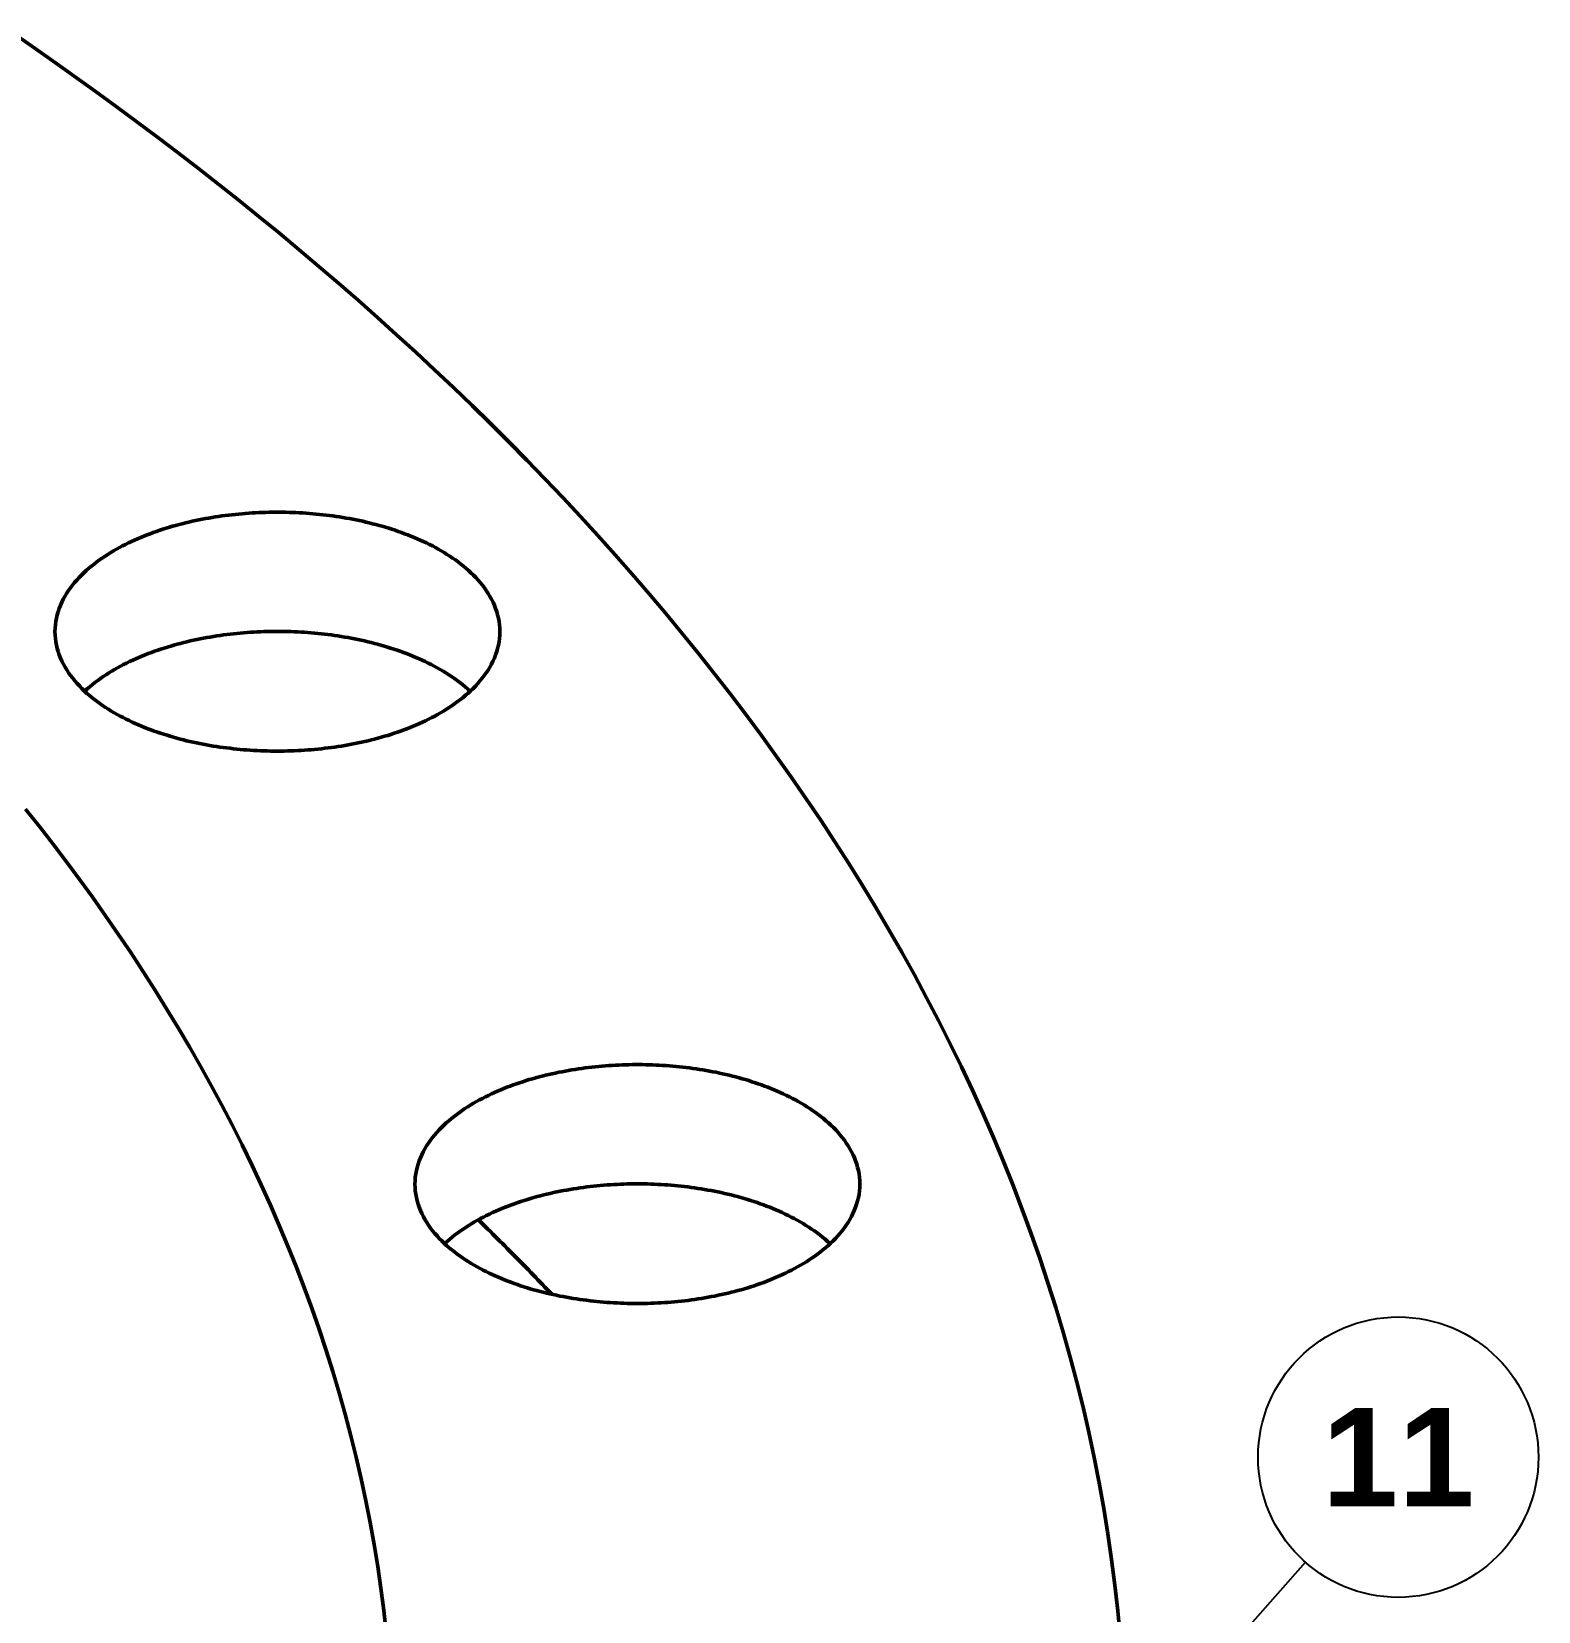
# Model space of a CAD drawing. Header units: millimetres. Extents: x 0 to 841, y 0 to 594.
# Drawn here: x 483.1 to 536.9, y 360.9 to 417.2 of the extents above; entities that cross this region are included whole.
import ezdxf
from ezdxf.enums import TextEntityAlignment as Align

# ---------------------------------------------------------------- set-up
doc = ezdxf.new("R2010")
doc.units = ezdxf.units.MM
for name, color, linetype, lineweight in [('COTA', 7, 'CONTINUOUS', 25), ('FINA', 7, 'CONTINUOUS', 25), ('TXT', 7, 'CONTINUOUS', 25), ('VIS', 7, 'CONTINUOUS', 50)]:
    doc.layers.add(name, color=color, linetype=linetype, lineweight=lineweight)
doc.styles.add('STDB', font='LiberationSans-Bold.ttf')

msp = doc.modelspace()

# ---------------------------------------------------------------- linework, layer by layer
at = {"layer": 'COTA'}
msp.add_line((522.176, 355.356), (528.584, 362.609), dxfattribs=at)
at = {"layer": 'FINA'}
for points in [[(521.979, 359.96), (521.893, 360.877), (521.791, 361.794), (521.673, 362.708), (521.54, 363.62), (521.392, 364.53), (521.229, 365.438), (521.051, 366.342), (520.858, 367.244), (520.651, 368.142), (520.429, 369.037), (520.193, 369.928), (519.942, 370.815), (519.678, 371.698), (519.4, 372.577), (519.108, 373.452), (518.803, 374.322), (518.485, 375.187), (518.155, 376.048), (517.811, 376.903), (517.455, 377.754), (517.087, 378.599), (516.707, 379.439), (516.315, 380.273), (515.912, 381.102), (515.497, 381.925), (515.071, 382.743), (514.635, 383.555), (514.188, 384.361), (513.73, 385.162), (513.263, 385.956), (512.785, 386.745), (512.298, 387.527), (511.801, 388.304), (511.295, 389.074), (510.779, 389.839), (510.255, 390.597), (509.723, 391.35), (509.181, 392.096), (508.632, 392.836), (508.074, 393.57), (507.509, 394.298), (506.935, 395.02), (506.354, 395.736), (505.766, 396.446), (505.171, 397.15), (504.568, 397.848), (503.959, 398.54), (503.343, 399.226), (502.721, 399.906), (502.092, 400.58), (501.457, 401.248), (500.815, 401.91), (500.168, 402.567), (499.515, 403.218), (498.857, 403.863), (498.192, 404.502), (497.523, 405.136), (496.848, 405.764), (496.168, 406.386), (495.482, 407.003), (494.792, 407.614), (494.097, 408.22), (493.398, 408.82), (492.693, 409.415), (491.985, 410.005), (491.271, 410.589), (490.554, 411.168), (489.832, 411.741), (489.106, 412.31), (488.377, 412.873), (487.643, 413.431), (486.905, 413.984), (486.164, 414.532), (485.419, 415.075), (484.67, 415.613), (483.918, 416.146), (483.162, 416.674), (482.403, 417.197)], [(483.982, 395.798), (483.986, 395.918), (483.995, 396.038), (484.011, 396.157), (484.032, 396.275), (484.06, 396.392), (484.093, 396.508), (484.132, 396.621), (484.176, 396.733), (484.225, 396.843), (484.278, 396.951), (484.336, 397.056), (484.398, 397.159), (484.464, 397.259), (484.533, 397.358), (484.606, 397.453), (484.682, 397.547), (484.76, 397.637), (484.842, 397.726), (484.926, 397.812), (485.012, 397.896), (485.1, 397.978), (485.19, 398.057), (485.282, 398.134), (485.376, 398.209), (485.472, 398.282), (485.569, 398.353), (485.667, 398.422), (485.767, 398.489), (485.868, 398.554), (485.97, 398.618), (486.073, 398.679), (486.177, 398.739), (486.283, 398.797), (486.389, 398.854), (486.496, 398.908), (486.604, 398.961), (486.712, 399.013), (486.821, 399.063), (486.931, 399.112), (487.042, 399.159), (487.153, 399.204), (487.265, 399.249), (487.377, 399.291), (487.49, 399.333), (487.603, 399.373), (487.717, 399.412), (487.831, 399.449), (487.946, 399.486), (488.061, 399.521), (488.176, 399.554), (488.292, 399.587), (488.408, 399.618), (488.524, 399.648), (488.641, 399.677), (488.758, 399.705), (488.875, 399.732), (488.992, 399.758), (489.11, 399.782), (489.228, 399.805), (489.346, 399.828), (489.464, 399.849), (489.583, 399.869), (489.701, 399.888), (489.82, 399.906), (489.939, 399.923), (490.058, 399.939), (490.178, 399.954), (490.297, 399.968), (490.416, 399.981), (490.536, 399.993), (490.656, 400.003), (490.776, 400.013), (490.895, 400.022), (491.015, 400.03), (491.135, 400.037), (491.255, 400.043), (491.375, 400.048), (491.496, 400.051), (491.616, 400.054), (491.736, 400.056), (491.856, 400.057), (491.976, 400.057), (492.096, 400.056), (492.217, 400.054), (492.337, 400.051), (492.457, 400.048), (492.577, 400.043), (492.697, 400.037), (492.817, 400.03), (492.937, 400.022), (493.057, 400.013), (493.177, 400.003), (493.296, 399.993), (493.416, 399.981), (493.535, 399.968), (493.655, 399.954), (493.774, 399.939), (493.893, 399.923), (494.012, 399.906), (494.131, 399.888), (494.25, 399.869), (494.368, 399.849), (494.486, 399.828), (494.605, 399.805), (494.722, 399.782), (494.84, 399.758), (494.958, 399.732), (495.075, 399.705), (495.192, 399.677), (495.308, 399.648), (495.425, 399.618), (495.541, 399.587), (495.656, 399.554), (495.772, 399.521), (495.887, 399.486), (496.001, 399.449), (496.115, 399.412), (496.229, 399.373), (496.342, 399.333), (496.455, 399.291), (496.568, 399.249), (496.679, 399.204), (496.79, 399.159), (496.901, 399.112), (497.011, 399.063), (497.12, 399.013), (497.229, 398.961), (497.337, 398.908), (497.444, 398.854), (497.55, 398.797), (497.655, 398.739), (497.759, 398.679), (497.862, 398.618), (497.965, 398.554), (498.066, 398.489), (498.165, 398.422), (498.264, 398.353), (498.361, 398.282), (498.456, 398.209), (498.55, 398.134), (498.642, 398.057), (498.732, 397.978), (498.821, 397.896), (498.907, 397.812), (498.991, 397.726), (499.072, 397.637), (499.15, 397.547), (499.226, 397.453), (499.299, 397.358), (499.368, 397.259), (499.434, 397.159), (499.496, 397.056), (499.554, 396.951), (499.607, 396.843), (499.656, 396.733), (499.7, 396.621), (499.739, 396.508), (499.772, 396.392), (499.8, 396.275), (499.822, 396.157), (499.837, 396.038), (499.847, 395.918), (499.85, 395.798)], [(497.526, 392.786), (497.419, 392.73), (497.311, 392.675), (497.203, 392.622), (497.093, 392.57), (496.983, 392.52), (496.872, 392.472), (496.761, 392.425), (496.649, 392.379), (496.536, 392.335), (496.423, 392.292), (496.31, 392.251), (496.196, 392.211), (496.081, 392.172), (495.966, 392.135), (495.851, 392.099), (495.735, 392.064), (495.619, 392.031), (495.502, 391.998), (495.385, 391.967), (495.268, 391.937), (495.151, 391.908), (495.033, 391.881), (494.915, 391.854), (494.797, 391.829), (494.678, 391.805), (494.56, 391.782), (494.441, 391.76), (494.322, 391.739), (494.202, 391.719), (494.083, 391.7), (493.963, 391.683), (493.844, 391.666), (493.724, 391.65), (493.604, 391.636), (493.484, 391.622), (493.363, 391.61), (493.243, 391.598), (493.123, 391.588), (493.002, 391.578), (492.881, 391.57), (492.761, 391.562), (492.64, 391.556), (492.519, 391.551), (492.398, 391.546), (492.277, 391.543), (492.157, 391.54), (492.036, 391.539), (491.915, 391.538), (491.794, 391.539), (491.673, 391.54), (491.552, 391.543), (491.431, 391.546), (491.31, 391.551), (491.19, 391.556), (491.069, 391.563), (490.948, 391.57), (490.828, 391.579), (490.707, 391.588), (490.587, 391.599), (490.466, 391.61), (490.346, 391.623), (490.226, 391.636), (490.106, 391.651), (489.986, 391.666), (489.866, 391.683), (489.746, 391.701), (489.627, 391.719), (489.508, 391.739), (489.389, 391.76), (489.27, 391.782), (489.151, 391.805), (489.033, 391.83), (488.914, 391.855), (488.796, 391.881), (488.679, 391.909), (488.561, 391.938), (488.444, 391.968), (488.327, 391.999), (488.211, 392.031), (488.095, 392.065), (487.979, 392.1), (487.864, 392.136), (487.749, 392.173), (487.634, 392.212), (487.52, 392.252), (487.406, 392.293), (487.293, 392.336), (487.181, 392.38), (487.069, 392.426), (486.957, 392.473), (486.846, 392.521), (486.736, 392.571), (486.627, 392.623), (486.518, 392.676), (486.411, 392.731), (486.304, 392.787), (486.198, 392.845), (486.093, 392.905), (485.988, 392.967), (485.886, 393.03), (485.784, 393.095), (485.683, 393.162), (485.584, 393.232), (485.486, 393.303), (485.39, 393.376), (485.295, 393.451), (485.202, 393.528), (485.111, 393.608), (485.022, 393.69), (484.935, 393.774), (484.851, 393.86), (484.769, 393.949), (484.689, 394.04), (484.613, 394.134), (484.539, 394.23), (484.469, 394.329), (484.403, 394.43), (484.34, 394.533), (484.282, 394.639), (484.228, 394.747), (484.178, 394.857), (484.134, 394.97), (484.095, 395.084), (484.061, 395.2), (484.033, 395.318), (484.011, 395.437), (483.995, 395.556), (483.986, 395.677), (483.982, 395.798)], [(485.041, 393.672), (485.131, 393.753), (485.222, 393.832), (485.315, 393.908), (485.409, 393.983), (485.506, 394.055), (485.603, 394.126), (485.703, 394.194), (485.803, 394.261), (485.905, 394.325), (486.008, 394.388), (486.111, 394.449), (486.216, 394.509), (486.322, 394.566), (486.429, 394.622), (486.536, 394.676), (486.645, 394.729), (486.754, 394.78), (486.864, 394.83), (486.974, 394.878), (487.085, 394.925), (487.197, 394.97), (487.309, 395.014), (487.422, 395.056), (487.535, 395.097), (487.649, 395.137), (487.763, 395.175), (487.878, 395.212), (487.993, 395.248), (488.109, 395.283), (488.224, 395.316), (488.341, 395.348), (488.457, 395.379), (488.574, 395.409), (488.691, 395.437), (488.808, 395.465), (488.926, 395.491), (489.044, 395.516), (489.162, 395.54), (489.28, 395.563), (489.399, 395.585), (489.517, 395.606), (489.636, 395.626), (489.755, 395.644), (489.874, 395.662), (489.994, 395.678), (490.113, 395.694), (490.233, 395.708), (490.353, 395.722), (490.472, 395.734), (490.592, 395.746), (490.712, 395.756), (490.833, 395.765), (490.953, 395.774), (491.073, 395.781), (491.193, 395.788), (491.314, 395.793), (491.434, 395.797), (491.555, 395.801), (491.675, 395.803), (491.796, 395.805), (491.916, 395.805), (492.037, 395.805), (492.157, 395.803), (492.278, 395.801), (492.398, 395.797), (492.519, 395.793), (492.639, 395.788), (492.759, 395.781), (492.88, 395.774), (493, 395.765), (493.12, 395.756), (493.24, 395.746), (493.36, 395.734), (493.48, 395.722), (493.599, 395.708), (493.719, 395.694), (493.839, 395.678), (493.958, 395.662), (494.077, 395.644), (494.196, 395.626), (494.315, 395.606), (494.434, 395.585), (494.552, 395.563), (494.671, 395.54), (494.789, 395.516), (494.907, 395.491), (495.024, 395.465), (495.142, 395.437), (495.259, 395.409), (495.375, 395.379), (495.492, 395.348), (495.608, 395.316), (495.724, 395.283), (495.839, 395.248), (495.954, 395.212), (496.069, 395.175), (496.183, 395.137), (496.297, 395.097), (496.41, 395.056), (496.523, 395.014), (496.635, 394.97), (496.747, 394.925), (496.858, 394.878), (496.969, 394.83), (497.078, 394.78), (497.187, 394.729), (497.296, 394.676), (497.403, 394.622), (497.51, 394.566), (497.616, 394.509), (497.721, 394.449), (497.825, 394.388), (497.928, 394.325), (498.029, 394.261), (498.13, 394.194), (498.229, 394.126), (498.327, 394.055), (498.423, 393.983), (498.518, 393.908), (498.611, 393.832), (498.702, 393.753), (498.791, 393.672)], [(499.85, 395.798), (499.847, 395.677), (499.837, 395.556), (499.821, 395.436), (499.799, 395.317), (499.771, 395.2), (499.738, 395.084), (499.698, 394.969), (499.654, 394.857), (499.604, 394.746), (499.55, 394.638), (499.492, 394.532), (499.429, 394.429), (499.362, 394.328), (499.292, 394.229), (499.219, 394.133), (499.142, 394.039), (499.063, 393.948), (498.981, 393.859), (498.896, 393.773), (498.809, 393.689), (498.72, 393.607), (498.629, 393.527), (498.536, 393.45), (498.441, 393.375), (498.344, 393.301), (498.247, 393.23), (498.147, 393.161), (498.047, 393.094), (497.945, 393.029), (497.842, 392.965), (497.737, 392.904), (497.632, 392.844), (497.526, 392.786)], [(495.798, 360.104), (495.71, 360.892), (495.609, 361.679), (495.495, 362.463), (495.367, 363.246), (495.227, 364.026), (495.074, 364.804), (494.908, 365.579), (494.73, 366.352), (494.539, 367.121), (494.336, 367.888), (494.12, 368.651), (493.893, 369.41), (493.654, 370.166), (493.403, 370.918), (493.141, 371.666), (492.867, 372.411), (492.583, 373.151), (492.287, 373.886), (491.981, 374.618), (491.665, 375.345), (491.338, 376.067), (491.001, 376.785), (490.654, 377.498), (490.297, 378.206), (489.931, 378.909), (489.556, 379.607), (489.171, 380.301), (488.778, 380.989), (488.376, 381.672), (487.965, 382.35), (487.546, 383.023), (487.119, 383.691), (486.683, 384.354), (486.24, 385.011), (485.79, 385.664), (485.331, 386.311), (484.866, 386.952), (484.393, 387.589), (483.914, 388.22), (483.427, 388.846), (482.934, 389.467)], [(495.798, 360.104), (495.71, 360.892), (495.609, 361.679), (495.495, 362.463), (495.367, 363.246), (495.227, 364.026), (495.074, 364.804), (494.908, 365.579), (494.73, 366.352), (494.539, 367.121), (494.336, 367.888), (494.12, 368.651), (493.893, 369.41), (493.654, 370.166), (493.403, 370.918), (493.141, 371.666), (492.867, 372.411), (492.583, 373.151), (492.287, 373.886), (491.981, 374.618), (491.665, 375.345), (491.338, 376.067), (491.001, 376.785), (490.654, 377.498), (490.297, 378.206), (489.931, 378.909), (489.556, 379.607), (489.171, 380.301), (488.778, 380.989), (488.376, 381.672), (487.965, 382.35), (487.546, 383.023), (487.119, 383.691), (486.683, 384.354), (486.24, 385.011), (485.79, 385.664), (485.331, 386.311), (484.866, 386.952), (484.393, 387.589), (483.914, 388.22), (483.427, 388.846), (482.934, 389.467)], [(496.822, 376.097), (496.826, 376.217), (496.835, 376.337), (496.851, 376.456), (496.872, 376.574), (496.9, 376.691), (496.933, 376.806), (496.972, 376.92), (497.016, 377.032), (497.065, 377.142), (497.118, 377.249), (497.176, 377.355), (497.238, 377.458), (497.304, 377.558), (497.373, 377.657), (497.446, 377.752), (497.522, 377.846), (497.6, 377.936), (497.682, 378.025), (497.766, 378.111), (497.852, 378.195), (497.94, 378.277), (498.03, 378.356), (498.122, 378.433), (498.216, 378.508), (498.312, 378.581), (498.409, 378.652), (498.507, 378.721), (498.607, 378.788), (498.708, 378.853), (498.81, 378.917), (498.913, 378.978), (499.017, 379.038), (499.123, 379.096), (499.229, 379.152), (499.336, 379.207), (499.443, 379.26), (499.552, 379.312), (499.661, 379.362), (499.771, 379.411), (499.882, 379.458), (499.993, 379.503), (500.105, 379.548), (500.217, 379.59), (500.33, 379.632), (500.443, 379.672), (500.557, 379.711), (500.671, 379.748), (500.786, 379.785), (500.901, 379.82), (501.016, 379.853), (501.132, 379.886), (501.248, 379.917), (501.364, 379.947), (501.481, 379.976), (501.598, 380.004), (501.715, 380.031), (501.832, 380.057), (501.95, 380.081), (502.068, 380.104), (502.186, 380.127), (502.304, 380.148), (502.423, 380.168), (502.541, 380.187), (502.66, 380.205), (502.779, 380.222), (502.898, 380.238), (503.018, 380.253), (503.137, 380.267), (503.256, 380.28), (503.376, 380.291), (503.496, 380.302), (503.615, 380.312), (503.735, 380.321), (503.855, 380.329), (503.975, 380.336), (504.095, 380.342), (504.215, 380.346), (504.336, 380.35), (504.456, 380.353), (504.576, 380.355), (504.696, 380.356), (504.816, 380.356), (504.936, 380.355), (505.057, 380.353), (505.177, 380.35), (505.297, 380.346), (505.417, 380.342), (505.537, 380.336), (505.657, 380.329), (505.777, 380.321), (505.897, 380.312), (506.017, 380.302), (506.136, 380.291), (506.256, 380.28), (506.375, 380.267), (506.495, 380.253), (506.614, 380.238), (506.733, 380.222), (506.852, 380.205), (506.971, 380.187), (507.09, 380.168), (507.208, 380.148), (507.326, 380.127), (507.444, 380.104), (507.562, 380.081), (507.68, 380.057), (507.797, 380.031), (507.915, 380.004), (508.032, 379.976), (508.148, 379.947), (508.265, 379.917), (508.381, 379.886), (508.496, 379.853), (508.612, 379.82), (508.727, 379.785), (508.841, 379.748), (508.955, 379.711), (509.069, 379.672), (509.182, 379.632), (509.295, 379.59), (509.407, 379.548), (509.519, 379.503), (509.63, 379.458), (509.741, 379.411), (509.851, 379.362), (509.96, 379.312), (510.069, 379.26), (510.177, 379.207), (510.284, 379.152), (510.39, 379.096), (510.495, 379.038), (510.599, 378.978), (510.702, 378.917), (510.805, 378.853), (510.906, 378.788), (511.005, 378.721), (511.104, 378.652), (511.201, 378.581), (511.296, 378.508), (511.39, 378.433), (511.482, 378.356), (511.572, 378.277), (511.661, 378.195), (511.747, 378.111), (511.831, 378.025), (511.912, 377.936), (511.99, 377.846), (512.066, 377.752), (512.139, 377.657), (512.208, 377.558), (512.274, 377.458), (512.336, 377.355), (512.394, 377.249), (512.447, 377.142), (512.496, 377.032), (512.54, 376.92), (512.579, 376.806), (512.612, 376.691), (512.64, 376.574), (512.662, 376.456), (512.677, 376.337), (512.687, 376.217), (512.69, 376.097)], [(510.366, 373.085), (510.259, 373.028), (510.151, 372.974), (510.043, 372.921), (509.933, 372.869), (509.823, 372.819), (509.712, 372.771), (509.601, 372.724), (509.489, 372.678), (509.376, 372.634), (509.263, 372.591), (509.15, 372.55), (509.036, 372.51), (508.921, 372.471), (508.806, 372.434), (508.691, 372.398), (508.575, 372.363), (508.459, 372.33), (508.342, 372.297), (508.225, 372.266), (508.108, 372.236), (507.991, 372.207), (507.873, 372.18), (507.755, 372.153), (507.637, 372.128), (507.518, 372.104), (507.4, 372.081), (507.281, 372.059), (507.162, 372.038), (507.042, 372.018), (506.923, 371.999), (506.803, 371.981), (506.684, 371.965), (506.564, 371.949), (506.444, 371.935), (506.324, 371.921), (506.203, 371.909), (506.083, 371.897), (505.962, 371.887), (505.842, 371.877), (505.721, 371.869), (505.601, 371.861), (505.48, 371.855), (505.359, 371.85), (505.238, 371.845), (505.117, 371.842), (504.997, 371.839), (504.876, 371.838), (504.755, 371.837), (504.634, 371.838), (504.513, 371.839), (504.392, 371.842), (504.271, 371.845), (504.15, 371.85), (504.03, 371.855), (503.909, 371.862), (503.788, 371.869), (503.667, 371.877), (503.547, 371.887), (503.426, 371.897), (503.306, 371.909), (503.186, 371.921), (503.066, 371.935), (502.946, 371.95), (502.826, 371.965), (502.706, 371.982), (502.586, 372), (502.467, 372.018), (502.348, 372.038), (502.229, 372.059), (502.11, 372.081), (501.991, 372.104), (501.873, 372.129), (501.754, 372.154), (501.636, 372.18), (501.519, 372.208), (501.401, 372.237), (501.284, 372.267), (501.167, 372.298), (501.051, 372.33), (500.935, 372.364), (500.819, 372.399), (500.703, 372.435), (500.588, 372.472), (500.474, 372.511), (500.36, 372.551), (500.246, 372.592), (500.133, 372.635), (500.021, 372.679), (499.909, 372.725), (499.797, 372.772), (499.686, 372.82), (499.576, 372.87), (499.467, 372.922), (499.358, 372.975), (499.251, 373.03), (499.144, 373.086), (499.038, 373.144), (498.932, 373.204), (498.828, 373.266), (498.725, 373.329), (498.624, 373.394), (498.523, 373.461), (498.424, 373.531), (498.326, 373.602), (498.23, 373.675), (498.135, 373.75), (498.042, 373.827), (497.951, 373.907), (497.862, 373.989), (497.775, 374.073), (497.691, 374.159), (497.609, 374.248), (497.529, 374.339), (497.453, 374.433), (497.379, 374.529), (497.309, 374.627), (497.243, 374.728), (497.18, 374.832), (497.122, 374.938), (497.068, 375.046), (497.018, 375.156), (496.974, 375.269), (496.935, 375.383), (496.901, 375.499), (496.873, 375.617), (496.851, 375.736), (496.835, 375.855), (496.826, 375.976), (496.822, 376.097)], [(497.881, 373.971), (497.971, 374.052), (498.062, 374.131), (498.155, 374.207), (498.249, 374.282), (498.346, 374.354), (498.443, 374.425), (498.543, 374.493), (498.643, 374.56), (498.745, 374.624), (498.847, 374.687), (498.951, 374.748), (499.056, 374.808), (499.162, 374.865), (499.269, 374.921), (499.376, 374.975), (499.485, 375.028), (499.594, 375.079), (499.704, 375.129), (499.814, 375.177), (499.925, 375.224), (500.037, 375.269), (500.149, 375.313), (500.262, 375.355), (500.375, 375.396), (500.489, 375.436), (500.603, 375.474), (500.718, 375.511), (500.833, 375.547), (500.949, 375.582), (501.064, 375.615), (501.18, 375.647), (501.297, 375.678), (501.414, 375.708), (501.531, 375.736), (501.648, 375.764), (501.766, 375.79), (501.884, 375.815), (502.002, 375.839), (502.12, 375.862), (502.238, 375.884), (502.357, 375.905), (502.476, 375.924), (502.595, 375.943), (502.714, 375.961), (502.834, 375.977), (502.953, 375.993), (503.073, 376.007), (503.193, 376.021), (503.312, 376.033), (503.432, 376.044), (503.552, 376.055), (503.673, 376.064), (503.793, 376.073), (503.913, 376.08), (504.033, 376.086), (504.154, 376.092), (504.274, 376.096), (504.395, 376.1), (504.515, 376.102), (504.636, 376.104), (504.756, 376.104), (504.877, 376.104), (504.997, 376.102), (505.118, 376.1), (505.238, 376.096), (505.358, 376.092), (505.479, 376.086), (505.599, 376.08), (505.719, 376.073), (505.84, 376.064), (505.96, 376.055), (506.08, 376.044), (506.2, 376.033), (506.32, 376.021), (506.439, 376.007), (506.559, 375.993), (506.679, 375.977), (506.798, 375.961), (506.917, 375.943), (507.036, 375.924), (507.155, 375.905), (507.274, 375.884), (507.392, 375.862), (507.511, 375.839), (507.629, 375.815), (507.747, 375.79), (507.864, 375.764), (507.981, 375.736), (508.099, 375.708), (508.215, 375.678), (508.332, 375.647), (508.448, 375.615), (508.564, 375.582), (508.679, 375.547), (508.794, 375.511), (508.909, 375.474), (509.023, 375.436), (509.137, 375.396), (509.25, 375.355), (509.363, 375.313), (509.475, 375.269), (509.587, 375.224), (509.698, 375.177), (509.808, 375.129), (509.918, 375.079), (510.027, 375.028), (510.136, 374.975), (510.243, 374.921), (510.35, 374.865), (510.456, 374.808), (510.561, 374.748), (510.665, 374.687), (510.768, 374.624), (510.869, 374.56), (510.97, 374.493), (511.069, 374.425), (511.167, 374.354), (511.263, 374.282), (511.358, 374.207), (511.451, 374.131), (511.542, 374.052), (511.631, 373.971)], [(512.69, 376.097), (512.687, 375.976), (512.677, 375.855), (512.661, 375.735), (512.639, 375.616), (512.611, 375.499), (512.577, 375.382), (512.538, 375.268), (512.494, 375.156), (512.444, 375.045), (512.39, 374.937), (512.331, 374.831), (512.269, 374.728), (512.202, 374.627), (512.132, 374.528), (512.059, 374.432), (511.982, 374.338), (511.903, 374.247), (511.82, 374.158), (511.736, 374.072), (511.649, 373.987), (511.56, 373.906), (511.469, 373.826), (511.376, 373.749), (511.281, 373.673), (511.184, 373.6), (511.087, 373.529), (510.987, 373.46), (510.887, 373.393), (510.785, 373.328), (510.682, 373.264), (510.577, 373.203), (510.472, 373.143), (510.366, 373.085)], [(501.709, 372.164), (501.625, 372.251), (501.542, 372.338), (501.459, 372.425), (501.375, 372.512), (501.292, 372.599), (501.208, 372.686), (501.124, 372.773), (501.04, 372.859), (500.956, 372.946), (500.872, 373.032), (500.788, 373.118), (500.704, 373.204), (500.619, 373.29), (500.535, 373.376), (500.45, 373.462), (500.365, 373.548), (500.28, 373.633), (500.196, 373.719), (500.111, 373.804), (500.025, 373.89), (499.94, 373.975), (499.855, 374.06), (499.769, 374.145), (499.684, 374.23), (499.598, 374.315), (499.513, 374.4), (499.427, 374.484), (499.341, 374.569), (499.255, 374.653), (499.169, 374.738), (499.083, 374.822)]]:
    msp.add_lwpolyline(points, dxfattribs=at)
msp.add_circle((531.895, 366.356), 5, dxfattribs=at)
at = {"layer": 'VIS'}
for points in [[(521.979, 359.96), (521.893, 360.877), (521.791, 361.794), (521.673, 362.708), (521.54, 363.62), (521.392, 364.53), (521.229, 365.438), (521.051, 366.342), (520.858, 367.244), (520.651, 368.142), (520.429, 369.037), (520.193, 369.928), (519.942, 370.815), (519.678, 371.698), (519.4, 372.577), (519.108, 373.452), (518.803, 374.322), (518.485, 375.187), (518.155, 376.048), (517.811, 376.903), (517.455, 377.754), (517.087, 378.599), (516.707, 379.439), (516.315, 380.273), (515.912, 381.102), (515.497, 381.925), (515.071, 382.743), (514.635, 383.555), (514.188, 384.361), (513.73, 385.162), (513.263, 385.956), (512.785, 386.745), (512.298, 387.527), (511.801, 388.304), (511.295, 389.074), (510.779, 389.839), (510.255, 390.597), (509.723, 391.35), (509.181, 392.096), (508.632, 392.836), (508.074, 393.57), (507.509, 394.298), (506.935, 395.02), (506.354, 395.736), (505.766, 396.446), (505.171, 397.15), (504.568, 397.848), (503.959, 398.54), (503.343, 399.226), (502.721, 399.906), (502.092, 400.58), (501.457, 401.248), (500.815, 401.91), (500.168, 402.567), (499.515, 403.218), (498.857, 403.863), (498.192, 404.502), (497.523, 405.136), (496.848, 405.764), (496.168, 406.386), (495.482, 407.003), (494.792, 407.614), (494.097, 408.22), (493.398, 408.82), (492.693, 409.415), (491.985, 410.005), (491.271, 410.589), (490.554, 411.168), (489.832, 411.741), (489.106, 412.31), (488.377, 412.873), (487.643, 413.431), (486.905, 413.984), (486.164, 414.532), (485.419, 415.075), (484.67, 415.613), (483.918, 416.146), (483.162, 416.674), (482.403, 417.197)], [(483.982, 395.798), (483.986, 395.918), (483.995, 396.038), (484.011, 396.157), (484.032, 396.275), (484.06, 396.392), (484.093, 396.508), (484.132, 396.621), (484.176, 396.733), (484.225, 396.843), (484.278, 396.951), (484.336, 397.056), (484.398, 397.159), (484.464, 397.259), (484.533, 397.358), (484.606, 397.453), (484.682, 397.547), (484.76, 397.637), (484.842, 397.726), (484.926, 397.812), (485.012, 397.896), (485.1, 397.978), (485.19, 398.057), (485.282, 398.134), (485.376, 398.209), (485.472, 398.282), (485.569, 398.353), (485.667, 398.422), (485.767, 398.489), (485.868, 398.554), (485.97, 398.618), (486.073, 398.679), (486.177, 398.739), (486.283, 398.797), (486.389, 398.854), (486.496, 398.908), (486.604, 398.961), (486.712, 399.013), (486.821, 399.063), (486.931, 399.112), (487.042, 399.159), (487.153, 399.204), (487.265, 399.249), (487.377, 399.291), (487.49, 399.333), (487.603, 399.373), (487.717, 399.412), (487.831, 399.449), (487.946, 399.486), (488.061, 399.521), (488.176, 399.554), (488.292, 399.587), (488.408, 399.618), (488.524, 399.648), (488.641, 399.677), (488.758, 399.705), (488.875, 399.732), (488.992, 399.758), (489.11, 399.782), (489.228, 399.805), (489.346, 399.828), (489.464, 399.849), (489.583, 399.869), (489.701, 399.888), (489.82, 399.906), (489.939, 399.923), (490.058, 399.939), (490.178, 399.954), (490.297, 399.968), (490.416, 399.981), (490.536, 399.993), (490.656, 400.003), (490.776, 400.013), (490.895, 400.022), (491.015, 400.03), (491.135, 400.037), (491.255, 400.043), (491.375, 400.048), (491.496, 400.051), (491.616, 400.054), (491.736, 400.056), (491.856, 400.057), (491.976, 400.057), (492.096, 400.056), (492.217, 400.054), (492.337, 400.051), (492.457, 400.048), (492.577, 400.043), (492.697, 400.037), (492.817, 400.03), (492.937, 400.022), (493.057, 400.013), (493.177, 400.003), (493.296, 399.993), (493.416, 399.981), (493.535, 399.968), (493.655, 399.954), (493.774, 399.939), (493.893, 399.923), (494.012, 399.906), (494.131, 399.888), (494.25, 399.869), (494.368, 399.849), (494.486, 399.828), (494.605, 399.805), (494.722, 399.782), (494.84, 399.758), (494.958, 399.732), (495.075, 399.705), (495.192, 399.677), (495.308, 399.648), (495.425, 399.618), (495.541, 399.587), (495.656, 399.554), (495.772, 399.521), (495.887, 399.486), (496.001, 399.449), (496.115, 399.412), (496.229, 399.373), (496.342, 399.333), (496.455, 399.291), (496.568, 399.249), (496.679, 399.204), (496.79, 399.159), (496.901, 399.112), (497.011, 399.063), (497.12, 399.013), (497.229, 398.961), (497.337, 398.908), (497.444, 398.854), (497.55, 398.797), (497.655, 398.739), (497.759, 398.679), (497.862, 398.618), (497.965, 398.554), (498.066, 398.489), (498.165, 398.422), (498.264, 398.353), (498.361, 398.282), (498.456, 398.209), (498.55, 398.134), (498.642, 398.057), (498.732, 397.978), (498.821, 397.896), (498.907, 397.812), (498.991, 397.726), (499.072, 397.637), (499.15, 397.547), (499.226, 397.453), (499.299, 397.358), (499.368, 397.259), (499.434, 397.159), (499.496, 397.056), (499.554, 396.951), (499.607, 396.843), (499.656, 396.733), (499.7, 396.621), (499.739, 396.508), (499.772, 396.392), (499.8, 396.275), (499.822, 396.157), (499.837, 396.038), (499.847, 395.918), (499.85, 395.798)], [(497.526, 392.786), (497.419, 392.73), (497.311, 392.675), (497.203, 392.622), (497.093, 392.57), (496.983, 392.52), (496.872, 392.472), (496.761, 392.425), (496.649, 392.379), (496.536, 392.335), (496.423, 392.292), (496.31, 392.251), (496.196, 392.211), (496.081, 392.172), (495.966, 392.135), (495.851, 392.099), (495.735, 392.064), (495.619, 392.031), (495.502, 391.998), (495.385, 391.967), (495.268, 391.937), (495.151, 391.908), (495.033, 391.881), (494.915, 391.854), (494.797, 391.829), (494.678, 391.805), (494.56, 391.782), (494.441, 391.76), (494.322, 391.739), (494.202, 391.719), (494.083, 391.7), (493.963, 391.683), (493.844, 391.666), (493.724, 391.65), (493.604, 391.636), (493.484, 391.622), (493.363, 391.61), (493.243, 391.598), (493.123, 391.588), (493.002, 391.578), (492.881, 391.57), (492.761, 391.562), (492.64, 391.556), (492.519, 391.551), (492.398, 391.546), (492.277, 391.543), (492.157, 391.54), (492.036, 391.539), (491.915, 391.538), (491.794, 391.539), (491.673, 391.54), (491.552, 391.543), (491.431, 391.546), (491.31, 391.551), (491.19, 391.556), (491.069, 391.563), (490.948, 391.57), (490.828, 391.579), (490.707, 391.588), (490.587, 391.599), (490.466, 391.61), (490.346, 391.623), (490.226, 391.636), (490.106, 391.651), (489.986, 391.666), (489.866, 391.683), (489.746, 391.701), (489.627, 391.719), (489.508, 391.739), (489.389, 391.76), (489.27, 391.782), (489.151, 391.805), (489.033, 391.83), (488.914, 391.855), (488.796, 391.881), (488.679, 391.909), (488.561, 391.938), (488.444, 391.968), (488.327, 391.999), (488.211, 392.031), (488.095, 392.065), (487.979, 392.1), (487.864, 392.136), (487.749, 392.173), (487.634, 392.212), (487.52, 392.252), (487.406, 392.293), (487.293, 392.336), (487.181, 392.38), (487.069, 392.426), (486.957, 392.473), (486.846, 392.521), (486.736, 392.571), (486.627, 392.623), (486.518, 392.676), (486.411, 392.731), (486.304, 392.787), (486.198, 392.845), (486.093, 392.905), (485.988, 392.967), (485.886, 393.03), (485.784, 393.095), (485.683, 393.162), (485.584, 393.232), (485.486, 393.303), (485.39, 393.376), (485.295, 393.451), (485.202, 393.528), (485.111, 393.608), (485.022, 393.69), (484.935, 393.774), (484.851, 393.86), (484.769, 393.949), (484.689, 394.04), (484.613, 394.134), (484.539, 394.23), (484.469, 394.329), (484.403, 394.43), (484.34, 394.533), (484.282, 394.639), (484.228, 394.747), (484.178, 394.857), (484.134, 394.97), (484.095, 395.084), (484.061, 395.2), (484.033, 395.318), (484.011, 395.437), (483.995, 395.556), (483.986, 395.677), (483.982, 395.798)], [(485.041, 393.672), (485.131, 393.753), (485.222, 393.832), (485.315, 393.908), (485.409, 393.983), (485.506, 394.055), (485.603, 394.126), (485.703, 394.194), (485.803, 394.261), (485.905, 394.325), (486.008, 394.388), (486.111, 394.449), (486.216, 394.509), (486.322, 394.566), (486.429, 394.622), (486.536, 394.676), (486.645, 394.729), (486.754, 394.78), (486.864, 394.83), (486.974, 394.878), (487.085, 394.925), (487.197, 394.97), (487.309, 395.014), (487.422, 395.056), (487.535, 395.097), (487.649, 395.137), (487.763, 395.175), (487.878, 395.212), (487.993, 395.248), (488.109, 395.283), (488.224, 395.316), (488.341, 395.348), (488.457, 395.379), (488.574, 395.409), (488.691, 395.437), (488.808, 395.465), (488.926, 395.491), (489.044, 395.516), (489.162, 395.54), (489.28, 395.563), (489.399, 395.585), (489.517, 395.606), (489.636, 395.626), (489.755, 395.644), (489.874, 395.662), (489.994, 395.678), (490.113, 395.694), (490.233, 395.708), (490.353, 395.722), (490.472, 395.734), (490.592, 395.746), (490.712, 395.756), (490.833, 395.765), (490.953, 395.774), (491.073, 395.781), (491.193, 395.788), (491.314, 395.793), (491.434, 395.797), (491.555, 395.801), (491.675, 395.803), (491.796, 395.805), (491.916, 395.805), (492.037, 395.805), (492.157, 395.803), (492.278, 395.801), (492.398, 395.797), (492.519, 395.793), (492.639, 395.788), (492.759, 395.781), (492.88, 395.774), (493, 395.765), (493.12, 395.756), (493.24, 395.746), (493.36, 395.734), (493.48, 395.722), (493.599, 395.708), (493.719, 395.694), (493.839, 395.678), (493.958, 395.662), (494.077, 395.644), (494.196, 395.626), (494.315, 395.606), (494.434, 395.585), (494.552, 395.563), (494.671, 395.54), (494.789, 395.516), (494.907, 395.491), (495.024, 395.465), (495.142, 395.437), (495.259, 395.409), (495.375, 395.379), (495.492, 395.348), (495.608, 395.316), (495.724, 395.283), (495.839, 395.248), (495.954, 395.212), (496.069, 395.175), (496.183, 395.137), (496.297, 395.097), (496.41, 395.056), (496.523, 395.014), (496.635, 394.97), (496.747, 394.925), (496.858, 394.878), (496.969, 394.83), (497.078, 394.78), (497.187, 394.729), (497.296, 394.676), (497.403, 394.622), (497.51, 394.566), (497.616, 394.509), (497.721, 394.449), (497.825, 394.388), (497.928, 394.325), (498.029, 394.261), (498.13, 394.194), (498.229, 394.126), (498.327, 394.055), (498.423, 393.983), (498.518, 393.908), (498.611, 393.832), (498.702, 393.753), (498.791, 393.672)], [(499.85, 395.798), (499.847, 395.677), (499.837, 395.556), (499.821, 395.436), (499.799, 395.317), (499.771, 395.2), (499.738, 395.084), (499.698, 394.969), (499.654, 394.857), (499.604, 394.746), (499.55, 394.638), (499.492, 394.532), (499.429, 394.429), (499.362, 394.328), (499.292, 394.229), (499.219, 394.133), (499.142, 394.039), (499.063, 393.948), (498.981, 393.859), (498.896, 393.773), (498.809, 393.689), (498.72, 393.607), (498.629, 393.527), (498.536, 393.45), (498.441, 393.375), (498.344, 393.301), (498.247, 393.23), (498.147, 393.161), (498.047, 393.094), (497.945, 393.029), (497.842, 392.965), (497.737, 392.904), (497.632, 392.844), (497.526, 392.786)], [(495.798, 360.104), (495.71, 360.892), (495.609, 361.679), (495.495, 362.463), (495.367, 363.246), (495.227, 364.026), (495.074, 364.804), (494.908, 365.579), (494.73, 366.352), (494.539, 367.121), (494.336, 367.888), (494.12, 368.651), (493.893, 369.41), (493.654, 370.166), (493.403, 370.918), (493.141, 371.666), (492.867, 372.411), (492.583, 373.151), (492.287, 373.886), (491.981, 374.618), (491.665, 375.345), (491.338, 376.067), (491.001, 376.785), (490.654, 377.498), (490.297, 378.206), (489.931, 378.909), (489.556, 379.607), (489.171, 380.301), (488.778, 380.989), (488.376, 381.672), (487.965, 382.35), (487.546, 383.023), (487.119, 383.691), (486.683, 384.354), (486.24, 385.011), (485.79, 385.664), (485.331, 386.311), (484.866, 386.952), (484.393, 387.589), (483.914, 388.22), (483.427, 388.846), (482.934, 389.467)], [(495.798, 360.104), (495.71, 360.892), (495.609, 361.679), (495.495, 362.463), (495.367, 363.246), (495.227, 364.026), (495.074, 364.804), (494.908, 365.579), (494.73, 366.352), (494.539, 367.121), (494.336, 367.888), (494.12, 368.651), (493.893, 369.41), (493.654, 370.166), (493.403, 370.918), (493.141, 371.666), (492.867, 372.411), (492.583, 373.151), (492.287, 373.886), (491.981, 374.618), (491.665, 375.345), (491.338, 376.067), (491.001, 376.785), (490.654, 377.498), (490.297, 378.206), (489.931, 378.909), (489.556, 379.607), (489.171, 380.301), (488.778, 380.989), (488.376, 381.672), (487.965, 382.35), (487.546, 383.023), (487.119, 383.691), (486.683, 384.354), (486.24, 385.011), (485.79, 385.664), (485.331, 386.311), (484.866, 386.952), (484.393, 387.589), (483.914, 388.22), (483.427, 388.846), (482.934, 389.467)], [(496.822, 376.097), (496.826, 376.217), (496.835, 376.337), (496.851, 376.456), (496.872, 376.574), (496.9, 376.691), (496.933, 376.806), (496.972, 376.92), (497.016, 377.032), (497.065, 377.142), (497.118, 377.249), (497.176, 377.355), (497.238, 377.458), (497.304, 377.558), (497.373, 377.657), (497.446, 377.752), (497.522, 377.846), (497.6, 377.936), (497.682, 378.025), (497.766, 378.111), (497.852, 378.195), (497.94, 378.277), (498.03, 378.356), (498.122, 378.433), (498.216, 378.508), (498.312, 378.581), (498.409, 378.652), (498.507, 378.721), (498.607, 378.788), (498.708, 378.853), (498.81, 378.917), (498.913, 378.978), (499.017, 379.038), (499.123, 379.096), (499.229, 379.152), (499.336, 379.207), (499.443, 379.26), (499.552, 379.312), (499.661, 379.362), (499.771, 379.411), (499.882, 379.458), (499.993, 379.503), (500.105, 379.548), (500.217, 379.59), (500.33, 379.632), (500.443, 379.672), (500.557, 379.711), (500.671, 379.748), (500.786, 379.785), (500.901, 379.82), (501.016, 379.853), (501.132, 379.886), (501.248, 379.917), (501.364, 379.947), (501.481, 379.976), (501.598, 380.004), (501.715, 380.031), (501.832, 380.057), (501.95, 380.081), (502.068, 380.104), (502.186, 380.127), (502.304, 380.148), (502.423, 380.168), (502.541, 380.187), (502.66, 380.205), (502.779, 380.222), (502.898, 380.238), (503.018, 380.253), (503.137, 380.267), (503.256, 380.28), (503.376, 380.291), (503.496, 380.302), (503.615, 380.312), (503.735, 380.321), (503.855, 380.329), (503.975, 380.336), (504.095, 380.342), (504.215, 380.346), (504.336, 380.35), (504.456, 380.353), (504.576, 380.355), (504.696, 380.356), (504.816, 380.356), (504.936, 380.355), (505.057, 380.353), (505.177, 380.35), (505.297, 380.346), (505.417, 380.342), (505.537, 380.336), (505.657, 380.329), (505.777, 380.321), (505.897, 380.312), (506.017, 380.302), (506.136, 380.291), (506.256, 380.28), (506.375, 380.267), (506.495, 380.253), (506.614, 380.238), (506.733, 380.222), (506.852, 380.205), (506.971, 380.187), (507.09, 380.168), (507.208, 380.148), (507.326, 380.127), (507.444, 380.104), (507.562, 380.081), (507.68, 380.057), (507.797, 380.031), (507.915, 380.004), (508.032, 379.976), (508.148, 379.947), (508.265, 379.917), (508.381, 379.886), (508.496, 379.853), (508.612, 379.82), (508.727, 379.785), (508.841, 379.748), (508.955, 379.711), (509.069, 379.672), (509.182, 379.632), (509.295, 379.59), (509.407, 379.548), (509.519, 379.503), (509.63, 379.458), (509.741, 379.411), (509.851, 379.362), (509.96, 379.312), (510.069, 379.26), (510.177, 379.207), (510.284, 379.152), (510.39, 379.096), (510.495, 379.038), (510.599, 378.978), (510.702, 378.917), (510.805, 378.853), (510.906, 378.788), (511.005, 378.721), (511.104, 378.652), (511.201, 378.581), (511.296, 378.508), (511.39, 378.433), (511.482, 378.356), (511.572, 378.277), (511.661, 378.195), (511.747, 378.111), (511.831, 378.025), (511.912, 377.936), (511.99, 377.846), (512.066, 377.752), (512.139, 377.657), (512.208, 377.558), (512.274, 377.458), (512.336, 377.355), (512.394, 377.249), (512.447, 377.142), (512.496, 377.032), (512.54, 376.92), (512.579, 376.806), (512.612, 376.691), (512.64, 376.574), (512.662, 376.456), (512.677, 376.337), (512.687, 376.217), (512.69, 376.097)], [(510.366, 373.085), (510.259, 373.028), (510.151, 372.974), (510.043, 372.921), (509.933, 372.869), (509.823, 372.819), (509.712, 372.771), (509.601, 372.724), (509.489, 372.678), (509.376, 372.634), (509.263, 372.591), (509.15, 372.55), (509.036, 372.51), (508.921, 372.471), (508.806, 372.434), (508.691, 372.398), (508.575, 372.363), (508.459, 372.33), (508.342, 372.297), (508.225, 372.266), (508.108, 372.236), (507.991, 372.207), (507.873, 372.18), (507.755, 372.153), (507.637, 372.128), (507.518, 372.104), (507.4, 372.081), (507.281, 372.059), (507.162, 372.038), (507.042, 372.018), (506.923, 371.999), (506.803, 371.981), (506.684, 371.965), (506.564, 371.949), (506.444, 371.935), (506.324, 371.921), (506.203, 371.909), (506.083, 371.897), (505.962, 371.887), (505.842, 371.877), (505.721, 371.869), (505.601, 371.861), (505.48, 371.855), (505.359, 371.85), (505.238, 371.845), (505.117, 371.842), (504.997, 371.839), (504.876, 371.838), (504.755, 371.837), (504.634, 371.838), (504.513, 371.839), (504.392, 371.842), (504.271, 371.845), (504.15, 371.85), (504.03, 371.855), (503.909, 371.862), (503.788, 371.869), (503.667, 371.877), (503.547, 371.887), (503.426, 371.897), (503.306, 371.909), (503.186, 371.921), (503.066, 371.935), (502.946, 371.95), (502.826, 371.965), (502.706, 371.982), (502.586, 372), (502.467, 372.018), (502.348, 372.038), (502.229, 372.059), (502.11, 372.081), (501.991, 372.104), (501.873, 372.129), (501.754, 372.154), (501.636, 372.18), (501.519, 372.208), (501.401, 372.237), (501.284, 372.267), (501.167, 372.298), (501.051, 372.33), (500.935, 372.364), (500.819, 372.399), (500.703, 372.435), (500.588, 372.472), (500.474, 372.511), (500.36, 372.551), (500.246, 372.592), (500.133, 372.635), (500.021, 372.679), (499.909, 372.725), (499.797, 372.772), (499.686, 372.82), (499.576, 372.87), (499.467, 372.922), (499.358, 372.975), (499.251, 373.03), (499.144, 373.086), (499.038, 373.144), (498.932, 373.204), (498.828, 373.266), (498.725, 373.329), (498.624, 373.394), (498.523, 373.461), (498.424, 373.531), (498.326, 373.602), (498.23, 373.675), (498.135, 373.75), (498.042, 373.827), (497.951, 373.907), (497.862, 373.989), (497.775, 374.073), (497.691, 374.159), (497.609, 374.248), (497.529, 374.339), (497.453, 374.433), (497.379, 374.529), (497.309, 374.627), (497.243, 374.728), (497.18, 374.832), (497.122, 374.938), (497.068, 375.046), (497.018, 375.156), (496.974, 375.269), (496.935, 375.383), (496.901, 375.499), (496.873, 375.617), (496.851, 375.736), (496.835, 375.855), (496.826, 375.976), (496.822, 376.097)], [(497.881, 373.971), (497.971, 374.052), (498.062, 374.131), (498.155, 374.207), (498.249, 374.282), (498.346, 374.354), (498.443, 374.425), (498.543, 374.493), (498.643, 374.56), (498.745, 374.624), (498.847, 374.687), (498.951, 374.748), (499.056, 374.808), (499.162, 374.865), (499.269, 374.921), (499.376, 374.975), (499.485, 375.028), (499.594, 375.079), (499.704, 375.129), (499.814, 375.177), (499.925, 375.224), (500.037, 375.269), (500.149, 375.313), (500.262, 375.355), (500.375, 375.396), (500.489, 375.436), (500.603, 375.474), (500.718, 375.511), (500.833, 375.547), (500.949, 375.582), (501.064, 375.615), (501.18, 375.647), (501.297, 375.678), (501.414, 375.708), (501.531, 375.736), (501.648, 375.764), (501.766, 375.79), (501.884, 375.815), (502.002, 375.839), (502.12, 375.862), (502.238, 375.884), (502.357, 375.905), (502.476, 375.924), (502.595, 375.943), (502.714, 375.961), (502.834, 375.977), (502.953, 375.993), (503.073, 376.007), (503.193, 376.021), (503.312, 376.033), (503.432, 376.044), (503.552, 376.055), (503.673, 376.064), (503.793, 376.073), (503.913, 376.08), (504.033, 376.086), (504.154, 376.092), (504.274, 376.096), (504.395, 376.1), (504.515, 376.102), (504.636, 376.104), (504.756, 376.104), (504.877, 376.104), (504.997, 376.102), (505.118, 376.1), (505.238, 376.096), (505.358, 376.092), (505.479, 376.086), (505.599, 376.08), (505.719, 376.073), (505.84, 376.064), (505.96, 376.055), (506.08, 376.044), (506.2, 376.033), (506.32, 376.021), (506.439, 376.007), (506.559, 375.993), (506.679, 375.977), (506.798, 375.961), (506.917, 375.943), (507.036, 375.924), (507.155, 375.905), (507.274, 375.884), (507.392, 375.862), (507.511, 375.839), (507.629, 375.815), (507.747, 375.79), (507.864, 375.764), (507.981, 375.736), (508.099, 375.708), (508.215, 375.678), (508.332, 375.647), (508.448, 375.615), (508.564, 375.582), (508.679, 375.547), (508.794, 375.511), (508.909, 375.474), (509.023, 375.436), (509.137, 375.396), (509.25, 375.355), (509.363, 375.313), (509.475, 375.269), (509.587, 375.224), (509.698, 375.177), (509.808, 375.129), (509.918, 375.079), (510.027, 375.028), (510.136, 374.975), (510.243, 374.921), (510.35, 374.865), (510.456, 374.808), (510.561, 374.748), (510.665, 374.687), (510.768, 374.624), (510.869, 374.56), (510.97, 374.493), (511.069, 374.425), (511.167, 374.354), (511.263, 374.282), (511.358, 374.207), (511.451, 374.131), (511.542, 374.052), (511.631, 373.971)], [(512.69, 376.097), (512.687, 375.976), (512.677, 375.855), (512.661, 375.735), (512.639, 375.616), (512.611, 375.499), (512.577, 375.382), (512.538, 375.268), (512.494, 375.156), (512.444, 375.045), (512.39, 374.937), (512.331, 374.831), (512.269, 374.728), (512.202, 374.627), (512.132, 374.528), (512.059, 374.432), (511.982, 374.338), (511.903, 374.247), (511.82, 374.158), (511.736, 374.072), (511.649, 373.987), (511.56, 373.906), (511.469, 373.826), (511.376, 373.749), (511.281, 373.673), (511.184, 373.6), (511.087, 373.529), (510.987, 373.46), (510.887, 373.393), (510.785, 373.328), (510.682, 373.264), (510.577, 373.203), (510.472, 373.143), (510.366, 373.085)], [(501.709, 372.164), (501.625, 372.251), (501.542, 372.338), (501.459, 372.425), (501.375, 372.512), (501.292, 372.599), (501.208, 372.686), (501.124, 372.773), (501.04, 372.859), (500.956, 372.946), (500.872, 373.032), (500.788, 373.118), (500.704, 373.204), (500.619, 373.29), (500.535, 373.376), (500.45, 373.462), (500.365, 373.548), (500.28, 373.633), (500.196, 373.719), (500.111, 373.804), (500.025, 373.89), (499.94, 373.975), (499.855, 374.06), (499.769, 374.145), (499.684, 374.23), (499.598, 374.315), (499.513, 374.4), (499.427, 374.484), (499.341, 374.569), (499.255, 374.653), (499.169, 374.738), (499.083, 374.822)]]:
    msp.add_lwpolyline(points, dxfattribs=at)

# ---------------------------------------------------------------- texts
at = {"layer": 'TXT', "style": 'STDB'}
msp.add_text('11', height=3.5, dxfattribs=at).set_placement((531.895, 366.356), align=Align.MIDDLE_CENTER)

doc.saveas('drawing.dxf')
